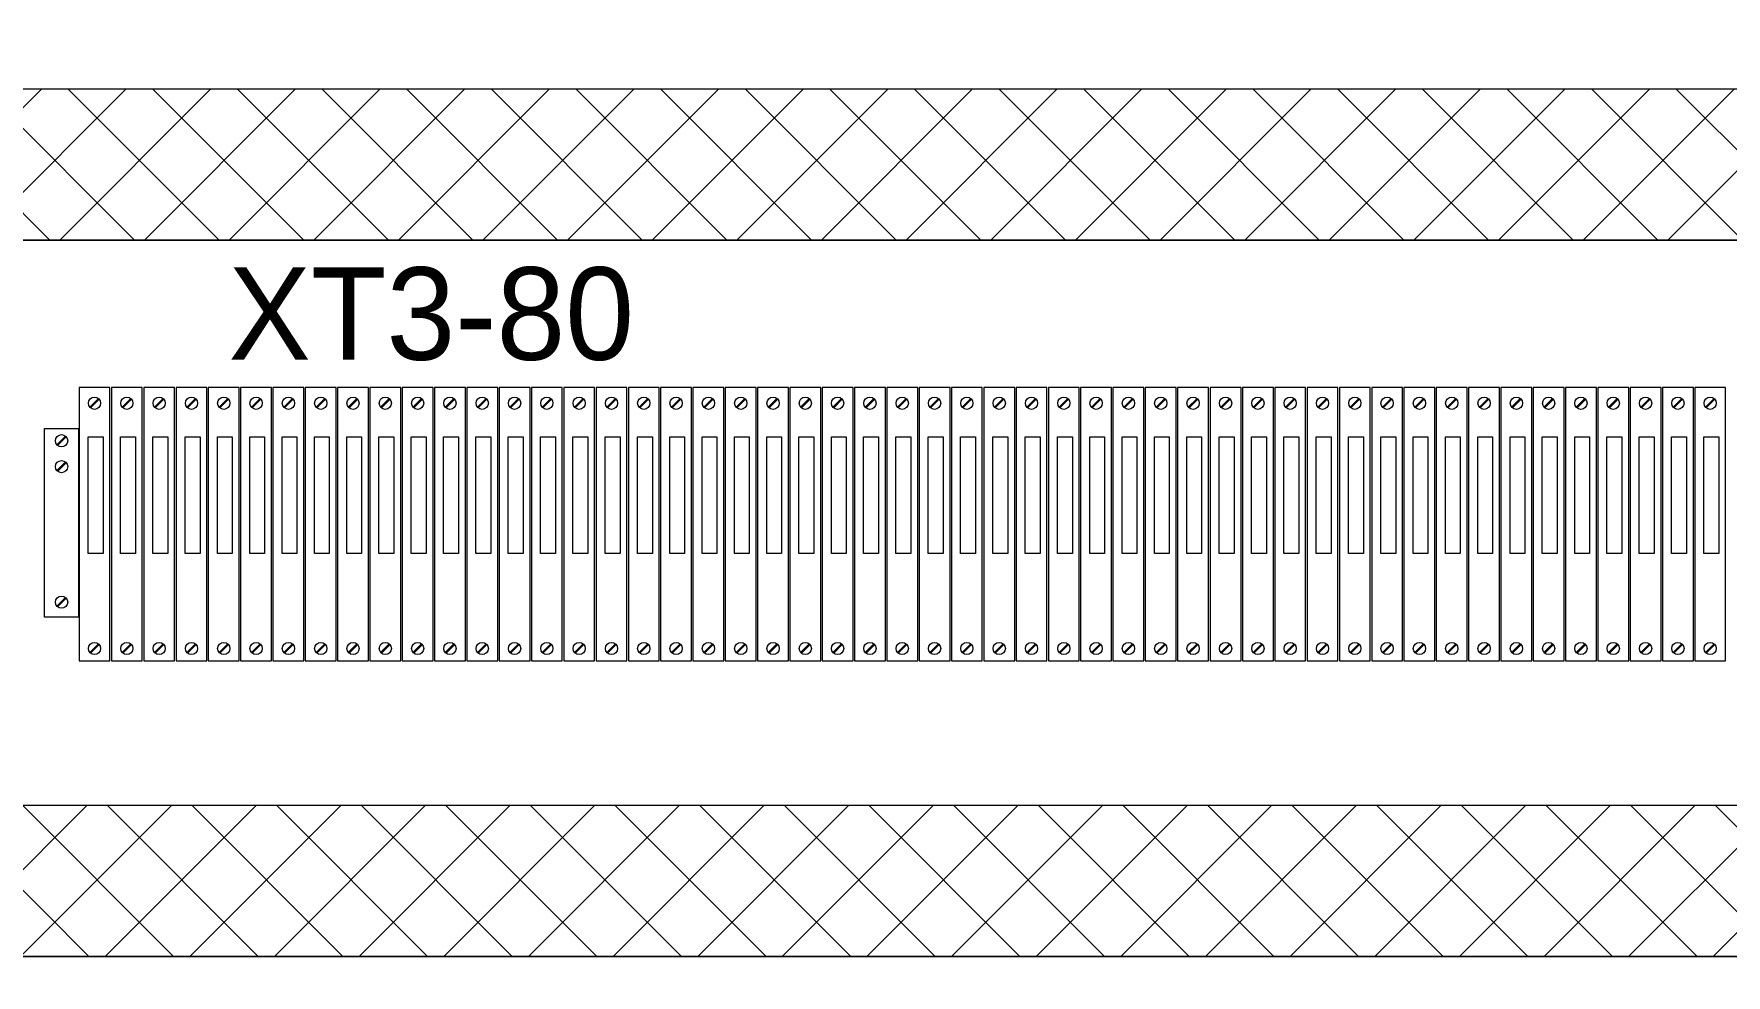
# Model space of a CAD drawing. Header units: millimetres. Extents: x 32626 to 72822, y 60047 to 123188.
# Drawn here: x 33076.7 to 33346, y 65049.9 to 65199.7 of the extents above; entities that cross this region are included whole.
import ezdxf

# ---------------------------------------------------------------- set-up
doc = ezdxf.new("R2010")
doc.units = ezdxf.units.MM
doc.header["$LTSCALE"] = 10
doc.layers.add('1轮廓实线层', color=7, linetype='Continuous', lineweight=18)
doc.layers.add('6文字层', color=3, linetype='Continuous', lineweight=18)
doc.styles.add('样式 1', font='SIMYOU.TTF', dxfattribs={"width": 0.75})

msp = doc.modelspace()

# ---------------------------------------------------------------- hatches: boundary and pattern name
at = {"layer": '1轮廓实线层'}
h = msp.add_hatch(dxfattribs=at)
h.set_pattern_fill('ANSI37', color=256, scale=3, style=0)
h.set_pattern_definition([(45, (1626.673, -2091.581), (-6.7351921, 6.7351921), []), (135, (1626.673, -2091.581), (-6.7351921, -6.7351921), [])])
h.paths.add_polyline_path([(33050.9, 64927.13), (33050.9, 65322.25), (33784.37, 65322.25), (33784.37, 64927.13)])
h.paths.add_polyline_path([(33074.32, 65298.85), (33760.95, 65298.85), (33760.95, 65190.85), (33074.32, 65190.85)], flags=16)
h.paths.add_polyline_path([(33074.3, 65166.85), (33760.97, 65166.85), (33760.97, 65076.85), (33074.3, 65076.85)], flags=16)
h.paths.add_polyline_path([(33074.3, 65052.85), (33760.97, 65052.85), (33760.97, 64951.12), (33074.3, 64951.12)], flags=16)

# ---------------------------------------------------------------- linework, layer by layer
for p, q in [((33520.37, 65190.85), (33074.3, 65190.85)), ((33760.95, 65190.85), (33074.32, 65190.85)), ((33520.37, 65166.85), (33074.3, 65166.85)), ((33074.3, 65166.85), (33760.97, 65166.85)), ((33520.37, 65076.85), (33074.3, 65076.85)), ((33760.97, 65076.85), (33074.3, 65076.85)), ((33520.37, 65052.85), (33074.3, 65052.85)), ((33074.3, 65052.85), (33760.97, 65052.85))]:
    msp.add_line(p, q, dxfattribs=at)
at = {"layer": '1轮廓实线层', "lineweight": 13}
for p, q in [((33088.81, 65143.41), (33083.89, 65143.41)), ((33083.89, 65143.41), (33083.89, 65099.91)), ((33088.81, 65099.91), (33088.81, 65143.41)), ((33093.95, 65143.41), (33089.03, 65143.41)), ((33089.03, 65143.41), (33089.03, 65099.91)), ((33093.95, 65099.91), (33093.95, 65143.41)), ((33099.1, 65143.41), (33094.18, 65143.41)), ((33094.18, 65143.41), (33094.18, 65099.91)), ((33099.1, 65099.91), (33099.1, 65143.41)), ((33104.24, 65143.41), (33099.32, 65143.41)), ((33099.32, 65143.41), (33099.32, 65099.91)), ((33104.24, 65099.91), (33104.24, 65143.41)), ((33109.38, 65143.41), (33104.46, 65143.41)), ((33104.46, 65143.41), (33104.46, 65099.91)), ((33109.38, 65099.91), (33109.38, 65143.41)), ((33114.52, 65143.41), (33109.6, 65143.41)), ((33109.6, 65143.41), (33109.6, 65099.91)), ((33114.52, 65099.91), (33114.52, 65143.41)), ((33119.67, 65143.41), (33114.75, 65143.41)), ((33114.75, 65143.41), (33114.75, 65099.91)), ((33119.67, 65099.91), (33119.67, 65143.41)), ((33124.81, 65143.41), (33119.89, 65143.41)), ((33119.89, 65143.41), (33119.89, 65099.91)), ((33124.81, 65099.91), (33124.81, 65143.41)), ((33129.95, 65143.41), (33125.03, 65143.41)), ((33125.03, 65143.41), (33125.03, 65099.91)), ((33129.95, 65099.91), (33129.95, 65143.41)), ((33135.09, 65143.41), (33130.17, 65143.41)), ((33130.17, 65143.41), (33130.17, 65099.91)), ((33135.09, 65099.91), (33135.09, 65143.41)), ((33140.24, 65143.41), (33135.32, 65143.41)), ((33135.32, 65143.41), (33135.32, 65099.91)), ((33140.24, 65099.91), (33140.24, 65143.41)), ((33145.38, 65143.41), (33140.46, 65143.41)), ((33140.46, 65143.41), (33140.46, 65099.91)), ((33145.38, 65099.91), (33145.38, 65143.41)), ((33150.52, 65143.41), (33145.6, 65143.41)), ((33145.6, 65143.41), (33145.6, 65099.91)), ((33150.52, 65099.91), (33150.52, 65143.41)), ((33155.66, 65143.41), (33150.74, 65143.41)), ((33150.74, 65143.41), (33150.74, 65099.91)), ((33155.66, 65099.91), (33155.66, 65143.41)), ((33160.8, 65143.41), (33155.88, 65143.41)), ((33155.88, 65143.41), (33155.88, 65099.91)), ((33160.8, 65099.91), (33160.8, 65143.41)), ((33165.95, 65143.41), (33161.03, 65143.41)), ((33161.03, 65143.41), (33161.03, 65099.91)), ((33165.95, 65099.91), (33165.95, 65143.41)), ((33171.09, 65143.41), (33166.17, 65143.41)), ((33166.17, 65143.41), (33166.17, 65099.91)), ((33171.09, 65099.91), (33171.09, 65143.41)), ((33176.23, 65143.41), (33171.31, 65143.41)), ((33171.31, 65143.41), (33171.31, 65099.91)), ((33176.23, 65099.91), (33176.23, 65143.41)), ((33181.37, 65143.41), (33176.45, 65143.41)), ((33176.45, 65143.41), (33176.45, 65099.91)), ((33181.37, 65099.91), (33181.37, 65143.41)), ((33186.52, 65143.41), (33181.6, 65143.41)), ((33181.6, 65143.41), (33181.6, 65099.91)), ((33186.52, 65099.91), (33186.52, 65143.41)), ((33191.66, 65143.41), (33186.74, 65143.41)), ((33186.74, 65143.41), (33186.74, 65099.91)), ((33191.66, 65099.91), (33191.66, 65143.41)), ((33196.8, 65143.41), (33191.88, 65143.41)), ((33191.88, 65143.41), (33191.88, 65099.91)), ((33196.8, 65099.91), (33196.8, 65143.41)), ((33201.94, 65143.41), (33197.02, 65143.41)), ((33197.02, 65143.41), (33197.02, 65099.91)), ((33201.94, 65099.91), (33201.94, 65143.41)), ((33207.08, 65143.41), (33202.16, 65143.41)), ((33202.16, 65143.41), (33202.16, 65099.91)), ((33207.08, 65099.91), (33207.08, 65143.41)), ((33212.23, 65143.41), (33207.31, 65143.41)), ((33207.31, 65143.41), (33207.31, 65099.91)), ((33212.23, 65099.91), (33212.23, 65143.41)), ((33217.37, 65143.41), (33212.45, 65143.41)), ((33212.45, 65143.41), (33212.45, 65099.91)), ((33217.37, 65099.91), (33217.37, 65143.41)), ((33222.51, 65143.41), (33217.59, 65143.41)), ((33217.59, 65143.41), (33217.59, 65099.91)), ((33222.51, 65099.91), (33222.51, 65143.41)), ((33227.65, 65143.41), (33222.73, 65143.41)), ((33222.73, 65143.41), (33222.73, 65099.91)), ((33227.65, 65099.91), (33227.65, 65143.41)), ((33232.8, 65143.41), (33227.88, 65143.41)), ((33227.88, 65143.41), (33227.88, 65099.91)), ((33232.8, 65099.91), (33232.8, 65143.41)), ((33237.94, 65143.41), (33233.02, 65143.41)), ((33233.02, 65143.41), (33233.02, 65099.91)), ((33237.94, 65099.91), (33237.94, 65143.41)), ((33243.08, 65143.41), (33238.16, 65143.41)), ((33238.16, 65143.41), (33238.16, 65099.91)), ((33243.08, 65099.91), (33243.08, 65143.41)), ((33248.22, 65143.41), (33243.3, 65143.41)), ((33243.3, 65143.41), (33243.3, 65099.91)), ((33248.22, 65099.91), (33248.22, 65143.41)), ((33253.36, 65143.41), (33248.44, 65143.41)), ((33248.44, 65143.41), (33248.44, 65099.91)), ((33253.36, 65099.91), (33253.36, 65143.41)), ((33258.51, 65143.41), (33253.59, 65143.41)), ((33253.59, 65143.41), (33253.59, 65099.91)), ((33258.51, 65099.91), (33258.51, 65143.41)), ((33263.65, 65143.41), (33258.73, 65143.41)), ((33258.73, 65143.41), (33258.73, 65099.91)), ((33263.65, 65099.91), (33263.65, 65143.41)), ((33268.83, 65143.41), (33263.91, 65143.41)), ((33263.91, 65143.41), (33263.91, 65099.91)), ((33268.83, 65099.91), (33268.83, 65143.41)), ((33273.97, 65143.41), (33269.05, 65143.41)), ((33269.05, 65143.41), (33269.05, 65099.91)), ((33273.97, 65099.91), (33273.97, 65143.41)), ((33279.11, 65143.41), (33274.19, 65143.41)), ((33274.19, 65143.41), (33274.19, 65099.91)), ((33279.11, 65099.91), (33279.11, 65143.41)), ((33284.26, 65143.41), (33279.34, 65143.41)), ((33279.34, 65143.41), (33279.34, 65099.91)), ((33284.26, 65099.91), (33284.26, 65143.41)), ((33289.4, 65143.41), (33284.48, 65143.41)), ((33284.48, 65143.41), (33284.48, 65099.91)), ((33289.4, 65099.91), (33289.4, 65143.41)), ((33294.54, 65143.41), (33289.62, 65143.41)), ((33289.62, 65143.41), (33289.62, 65099.91)), ((33294.54, 65099.91), (33294.54, 65143.41)), ((33299.68, 65143.41), (33294.76, 65143.41)), ((33294.76, 65143.41), (33294.76, 65099.91)), ((33299.68, 65099.91), (33299.68, 65143.41)), ((33304.83, 65143.41), (33299.91, 65143.41)), ((33299.91, 65143.41), (33299.91, 65099.91)), ((33304.83, 65099.91), (33304.83, 65143.41)), ((33309.97, 65143.41), (33305.05, 65143.41)), ((33305.05, 65143.41), (33305.05, 65099.91)), ((33309.97, 65099.91), (33309.97, 65143.41)), ((33315.11, 65143.41), (33310.19, 65143.41)), ((33310.19, 65143.41), (33310.19, 65099.91)), ((33315.11, 65099.91), (33315.11, 65143.41)), ((33320.25, 65143.41), (33315.33, 65143.41)), ((33315.33, 65143.41), (33315.33, 65099.91)), ((33320.25, 65099.91), (33320.25, 65143.41)), ((33325.39, 65143.41), (33320.47, 65143.41)), ((33320.47, 65143.41), (33320.47, 65099.91)), ((33325.39, 65099.91), (33325.39, 65143.41)), ((33330.54, 65143.41), (33325.62, 65143.41)), ((33325.62, 65143.41), (33325.62, 65099.91)), ((33330.54, 65099.91), (33330.54, 65143.41)), ((33335.68, 65143.41), (33330.76, 65143.41)), ((33330.76, 65143.41), (33330.76, 65099.91)), ((33335.68, 65099.91), (33335.68, 65143.41)), ((33340.82, 65143.41), (33335.9, 65143.41)), ((33335.9, 65143.41), (33335.9, 65099.91)), ((33340.82, 65099.91), (33340.82, 65143.41)), ((33345.96, 65143.41), (33341.04, 65143.41)), ((33341.04, 65143.41), (33341.04, 65099.91)), ((33345.96, 65099.91), (33345.96, 65143.41)), ((33085.6, 65140.25), (33086.98, 65141.63)), ((33085.72, 65140.13), (33087.1, 65141.51)), ((33090.74, 65140.25), (33092.12, 65141.63)), ((33090.87, 65140.13), (33092.24, 65141.51)), ((33095.89, 65140.25), (33097.27, 65141.63)), ((33096.01, 65140.13), (33097.39, 65141.51)), ((33101.03, 65140.25), (33102.41, 65141.63)), ((33101.15, 65140.13), (33102.53, 65141.51)), ((33106.17, 65140.25), (33107.55, 65141.63)), ((33106.29, 65140.13), (33107.67, 65141.51)), ((33111.31, 65140.25), (33112.69, 65141.63)), ((33111.43, 65140.13), (33112.81, 65141.51)), ((33116.46, 65140.25), (33117.84, 65141.63)), ((33116.58, 65140.13), (33117.96, 65141.51)), ((33121.6, 65140.25), (33122.98, 65141.63)), ((33121.72, 65140.13), (33123.1, 65141.51)), ((33126.74, 65140.25), (33128.12, 65141.63)), ((33126.86, 65140.13), (33128.24, 65141.51)), ((33131.88, 65140.25), (33133.26, 65141.63)), ((33132, 65140.13), (33133.38, 65141.51)), ((33137.03, 65140.25), (33138.4, 65141.63)), ((33137.15, 65140.13), (33138.53, 65141.51)), ((33142.17, 65140.25), (33143.55, 65141.63)), ((33142.29, 65140.13), (33143.67, 65141.51)), ((33147.31, 65140.25), (33148.69, 65141.63)), ((33147.43, 65140.13), (33148.81, 65141.51)), ((33152.45, 65140.25), (33153.83, 65141.63)), ((33152.57, 65140.13), (33153.95, 65141.51)), ((33157.59, 65140.25), (33158.97, 65141.63)), ((33157.72, 65140.13), (33159.09, 65141.51)), ((33162.74, 65140.25), (33164.12, 65141.63)), ((33162.86, 65140.13), (33164.24, 65141.51)), ((33167.88, 65140.25), (33169.26, 65141.63)), ((33168, 65140.13), (33169.38, 65141.51)), ((33173.02, 65140.25), (33174.4, 65141.63)), ((33173.14, 65140.13), (33174.52, 65141.51)), ((33178.16, 65140.25), (33179.54, 65141.63)), ((33178.28, 65140.13), (33179.66, 65141.51)), ((33183.31, 65140.25), (33184.68, 65141.63)), ((33183.43, 65140.13), (33184.81, 65141.51)), ((33188.45, 65140.25), (33189.83, 65141.63)), ((33188.57, 65140.13), (33189.95, 65141.51)), ((33193.59, 65140.25), (33194.97, 65141.63)), ((33193.71, 65140.13), (33195.09, 65141.51)), ((33198.73, 65140.25), (33200.11, 65141.63)), ((33198.85, 65140.13), (33200.23, 65141.51)), ((33203.87, 65140.25), (33205.25, 65141.63)), ((33204, 65140.13), (33205.37, 65141.51)), ((33209.02, 65140.25), (33210.4, 65141.63)), ((33209.14, 65140.13), (33210.52, 65141.51)), ((33214.16, 65140.25), (33215.54, 65141.63)), ((33214.28, 65140.13), (33215.66, 65141.51)), ((33219.3, 65140.25), (33220.68, 65141.63)), ((33219.42, 65140.13), (33220.8, 65141.51)), ((33224.44, 65140.25), (33225.82, 65141.63)), ((33224.56, 65140.13), (33225.94, 65141.51)), ((33229.59, 65140.25), (33230.97, 65141.63)), ((33229.71, 65140.13), (33231.09, 65141.51)), ((33234.73, 65140.25), (33236.11, 65141.63)), ((33234.85, 65140.13), (33236.23, 65141.51)), ((33239.87, 65140.25), (33241.25, 65141.63)), ((33239.99, 65140.13), (33241.37, 65141.51)), ((33245.01, 65140.25), (33246.39, 65141.63)), ((33245.13, 65140.13), (33246.51, 65141.51)), ((33250.16, 65140.25), (33251.53, 65141.63)), ((33250.28, 65140.13), (33251.66, 65141.51)), ((33255.3, 65140.25), (33256.68, 65141.63)), ((33255.42, 65140.13), (33256.8, 65141.51)), ((33260.44, 65140.25), (33261.82, 65141.63)), ((33260.56, 65140.13), (33261.94, 65141.51)), ((33265.62, 65140.25), (33267, 65141.63)), ((33265.74, 65140.13), (33267.12, 65141.51)), ((33270.76, 65140.25), (33272.14, 65141.63)), ((33270.88, 65140.13), (33272.26, 65141.51)), ((33275.9, 65140.25), (33277.28, 65141.63)), ((33276.03, 65140.13), (33277.4, 65141.51)), ((33281.05, 65140.25), (33282.43, 65141.63)), ((33281.17, 65140.13), (33282.55, 65141.51)), ((33286.19, 65140.25), (33287.57, 65141.63)), ((33286.31, 65140.13), (33287.69, 65141.51)), ((33291.33, 65140.25), (33292.71, 65141.63)), ((33291.45, 65140.13), (33292.83, 65141.51)), ((33296.47, 65140.25), (33297.85, 65141.63)), ((33296.59, 65140.13), (33297.97, 65141.51)), ((33301.62, 65140.25), (33303, 65141.63)), ((33301.74, 65140.13), (33303.12, 65141.51)), ((33306.76, 65140.25), (33308.14, 65141.63)), ((33306.88, 65140.13), (33308.26, 65141.51)), ((33311.9, 65140.25), (33313.28, 65141.63)), ((33312.02, 65140.13), (33313.4, 65141.51)), ((33317.04, 65140.25), (33318.42, 65141.63)), ((33317.16, 65140.13), (33318.54, 65141.51)), ((33322.19, 65140.25), (33323.56, 65141.63)), ((33322.31, 65140.13), (33323.69, 65141.51)), ((33327.33, 65140.25), (33328.71, 65141.63)), ((33327.45, 65140.13), (33328.83, 65141.51)), ((33332.47, 65140.25), (33333.85, 65141.63)), ((33332.59, 65140.13), (33333.97, 65141.51)), ((33337.61, 65140.25), (33338.99, 65141.63)), ((33337.73, 65140.13), (33339.11, 65141.51)), ((33342.75, 65140.25), (33344.13, 65141.63)), ((33342.88, 65140.13), (33344.25, 65141.51)), ((33078.41, 65136.85), (33083.81, 65136.85)), ((33078.41, 65106.85), (33078.41, 65136.85)), ((33080.36, 65134.28), (33081.74, 65135.66)), ((33080.48, 65134.16), (33081.86, 65135.54)), ((33083.81, 65136.85), (33083.81, 65106.85)), ((33080.36, 65130.16), (33081.74, 65131.54)), ((33080.48, 65130.04), (33081.86, 65131.42)), ((33080.36, 65108.59), (33081.74, 65109.97)), ((33080.48, 65108.47), (33081.86, 65109.85)), ((33083.81, 65106.85), (33078.41, 65106.85)), ((33085.6, 65101.23), (33086.98, 65102.6)), ((33085.72, 65101.1), (33087.1, 65102.48)), ((33090.74, 65101.23), (33092.12, 65102.6)), ((33090.87, 65101.1), (33092.24, 65102.48)), ((33095.89, 65101.23), (33097.27, 65102.6)), ((33096.01, 65101.1), (33097.39, 65102.48)), ((33101.03, 65101.23), (33102.41, 65102.6)), ((33101.15, 65101.1), (33102.53, 65102.48)), ((33106.17, 65101.23), (33107.55, 65102.6)), ((33106.29, 65101.1), (33107.67, 65102.48)), ((33111.31, 65101.23), (33112.69, 65102.6)), ((33111.43, 65101.1), (33112.81, 65102.48)), ((33116.46, 65101.23), (33117.84, 65102.6)), ((33116.58, 65101.1), (33117.96, 65102.48)), ((33121.6, 65101.23), (33122.98, 65102.6)), ((33121.72, 65101.1), (33123.1, 65102.48)), ((33126.74, 65101.23), (33128.12, 65102.6)), ((33126.86, 65101.1), (33128.24, 65102.48)), ((33131.88, 65101.23), (33133.26, 65102.6)), ((33132, 65101.1), (33133.38, 65102.48)), ((33137.03, 65101.23), (33138.4, 65102.6)), ((33137.15, 65101.1), (33138.53, 65102.48)), ((33142.17, 65101.23), (33143.55, 65102.6)), ((33142.29, 65101.1), (33143.67, 65102.48)), ((33147.31, 65101.23), (33148.69, 65102.6)), ((33147.43, 65101.1), (33148.81, 65102.48)), ((33152.45, 65101.23), (33153.83, 65102.6)), ((33152.57, 65101.1), (33153.95, 65102.48)), ((33157.59, 65101.23), (33158.97, 65102.6)), ((33157.72, 65101.1), (33159.09, 65102.48)), ((33162.74, 65101.23), (33164.12, 65102.6)), ((33162.86, 65101.1), (33164.24, 65102.48)), ((33167.88, 65101.23), (33169.26, 65102.6)), ((33168, 65101.1), (33169.38, 65102.48)), ((33173.02, 65101.23), (33174.4, 65102.6)), ((33173.14, 65101.1), (33174.52, 65102.48)), ((33178.16, 65101.23), (33179.54, 65102.6)), ((33178.28, 65101.1), (33179.66, 65102.48)), ((33183.31, 65101.23), (33184.68, 65102.6)), ((33183.43, 65101.1), (33184.81, 65102.48)), ((33188.45, 65101.23), (33189.83, 65102.6)), ((33188.57, 65101.1), (33189.95, 65102.48)), ((33193.59, 65101.23), (33194.97, 65102.6)), ((33193.71, 65101.1), (33195.09, 65102.48)), ((33198.73, 65101.23), (33200.11, 65102.6)), ((33198.85, 65101.1), (33200.23, 65102.48)), ((33203.87, 65101.23), (33205.25, 65102.6)), ((33204, 65101.1), (33205.37, 65102.48)), ((33209.02, 65101.23), (33210.4, 65102.6)), ((33209.14, 65101.1), (33210.52, 65102.48)), ((33214.16, 65101.23), (33215.54, 65102.6)), ((33214.28, 65101.1), (33215.66, 65102.48)), ((33219.3, 65101.23), (33220.68, 65102.6)), ((33219.42, 65101.1), (33220.8, 65102.48)), ((33224.44, 65101.23), (33225.82, 65102.6)), ((33224.56, 65101.1), (33225.94, 65102.48)), ((33229.59, 65101.23), (33230.97, 65102.6)), ((33229.71, 65101.1), (33231.09, 65102.48)), ((33234.73, 65101.23), (33236.11, 65102.6)), ((33234.85, 65101.1), (33236.23, 65102.48)), ((33239.87, 65101.23), (33241.25, 65102.6)), ((33239.99, 65101.1), (33241.37, 65102.48)), ((33245.01, 65101.23), (33246.39, 65102.6)), ((33245.13, 65101.1), (33246.51, 65102.48)), ((33250.16, 65101.23), (33251.53, 65102.6)), ((33250.28, 65101.1), (33251.66, 65102.48)), ((33255.3, 65101.23), (33256.68, 65102.6)), ((33255.42, 65101.1), (33256.8, 65102.48)), ((33260.44, 65101.23), (33261.82, 65102.6)), ((33260.56, 65101.1), (33261.94, 65102.48)), ((33265.62, 65101.23), (33267, 65102.6)), ((33265.74, 65101.1), (33267.12, 65102.48)), ((33270.76, 65101.23), (33272.14, 65102.6)), ((33270.88, 65101.1), (33272.26, 65102.48)), ((33275.9, 65101.23), (33277.28, 65102.6)), ((33276.03, 65101.1), (33277.4, 65102.48)), ((33281.05, 65101.23), (33282.43, 65102.6)), ((33281.17, 65101.1), (33282.55, 65102.48)), ((33286.19, 65101.23), (33287.57, 65102.6)), ((33286.31, 65101.1), (33287.69, 65102.48)), ((33291.33, 65101.23), (33292.71, 65102.6)), ((33291.45, 65101.1), (33292.83, 65102.48)), ((33296.47, 65101.23), (33297.85, 65102.6)), ((33296.59, 65101.1), (33297.97, 65102.48)), ((33301.62, 65101.23), (33303, 65102.6)), ((33301.74, 65101.1), (33303.12, 65102.48)), ((33306.76, 65101.23), (33308.14, 65102.6)), ((33306.88, 65101.1), (33308.26, 65102.48)), ((33311.9, 65101.23), (33313.28, 65102.6)), ((33312.02, 65101.1), (33313.4, 65102.48)), ((33317.04, 65101.23), (33318.42, 65102.6)), ((33317.16, 65101.1), (33318.54, 65102.48)), ((33322.19, 65101.23), (33323.56, 65102.6)), ((33322.31, 65101.1), (33323.69, 65102.48)), ((33327.33, 65101.23), (33328.71, 65102.6)), ((33327.45, 65101.1), (33328.83, 65102.48)), ((33332.47, 65101.23), (33333.85, 65102.6)), ((33332.59, 65101.1), (33333.97, 65102.48)), ((33337.61, 65101.23), (33338.99, 65102.6)), ((33337.73, 65101.1), (33339.11, 65102.48)), ((33342.75, 65101.23), (33344.13, 65102.6)), ((33342.88, 65101.1), (33344.25, 65102.48)), ((33083.89, 65099.91), (33088.81, 65099.91)), ((33089.03, 65099.91), (33093.95, 65099.91)), ((33094.18, 65099.91), (33099.1, 65099.91)), ((33099.32, 65099.91), (33104.24, 65099.91)), ((33104.46, 65099.91), (33109.38, 65099.91)), ((33109.6, 65099.91), (33114.52, 65099.91)), ((33114.75, 65099.91), (33119.67, 65099.91)), ((33119.89, 65099.91), (33124.81, 65099.91)), ((33125.03, 65099.91), (33129.95, 65099.91)), ((33130.17, 65099.91), (33135.09, 65099.91)), ((33135.32, 65099.91), (33140.24, 65099.91)), ((33140.46, 65099.91), (33145.38, 65099.91)), ((33145.6, 65099.91), (33150.52, 65099.91)), ((33150.74, 65099.91), (33155.66, 65099.91)), ((33155.88, 65099.91), (33160.8, 65099.91)), ((33161.03, 65099.91), (33165.95, 65099.91)), ((33166.17, 65099.91), (33171.09, 65099.91)), ((33171.31, 65099.91), (33176.23, 65099.91)), ((33176.45, 65099.91), (33181.37, 65099.91)), ((33181.6, 65099.91), (33186.52, 65099.91)), ((33186.74, 65099.91), (33191.66, 65099.91)), ((33191.88, 65099.91), (33196.8, 65099.91)), ((33197.02, 65099.91), (33201.94, 65099.91)), ((33202.16, 65099.91), (33207.08, 65099.91)), ((33207.31, 65099.91), (33212.23, 65099.91)), ((33212.45, 65099.91), (33217.37, 65099.91)), ((33217.59, 65099.91), (33222.51, 65099.91)), ((33222.73, 65099.91), (33227.65, 65099.91)), ((33227.88, 65099.91), (33232.8, 65099.91)), ((33233.02, 65099.91), (33237.94, 65099.91)), ((33238.16, 65099.91), (33243.08, 65099.91)), ((33243.3, 65099.91), (33248.22, 65099.91)), ((33248.44, 65099.91), (33253.36, 65099.91)), ((33253.59, 65099.91), (33258.51, 65099.91)), ((33258.73, 65099.91), (33263.65, 65099.91)), ((33263.91, 65099.91), (33268.83, 65099.91)), ((33269.05, 65099.91), (33273.97, 65099.91)), ((33274.19, 65099.91), (33279.11, 65099.91)), ((33279.34, 65099.91), (33284.26, 65099.91)), ((33284.48, 65099.91), (33289.4, 65099.91)), ((33289.62, 65099.91), (33294.54, 65099.91)), ((33294.76, 65099.91), (33299.68, 65099.91)), ((33299.91, 65099.91), (33304.83, 65099.91)), ((33305.05, 65099.91), (33309.97, 65099.91)), ((33310.19, 65099.91), (33315.11, 65099.91)), ((33315.33, 65099.91), (33320.25, 65099.91)), ((33320.47, 65099.91), (33325.39, 65099.91)), ((33325.62, 65099.91), (33330.54, 65099.91)), ((33330.76, 65099.91), (33335.68, 65099.91)), ((33335.9, 65099.91), (33340.82, 65099.91)), ((33341.04, 65099.91), (33345.96, 65099.91))]:
    msp.add_line(p, q, dxfattribs=at)
for points in [[(33085.34, 65135.52), (33087.71, 65135.52), (33087.71, 65116.95), (33085.34, 65116.95)], [(33090.49, 65135.52), (33092.85, 65135.52), (33092.85, 65116.95), (33090.49, 65116.95)], [(33095.63, 65135.52), (33097.99, 65135.52), (33097.99, 65116.95), (33095.63, 65116.95)], [(33100.77, 65135.52), (33103.14, 65135.52), (33103.14, 65116.95), (33100.77, 65116.95)], [(33105.91, 65135.52), (33108.28, 65135.52), (33108.28, 65116.95), (33105.91, 65116.95)], [(33111.05, 65135.52), (33113.42, 65135.52), (33113.42, 65116.95), (33111.05, 65116.95)], [(33116.2, 65135.52), (33118.56, 65135.52), (33118.56, 65116.95), (33116.2, 65116.95)], [(33121.34, 65135.52), (33123.71, 65135.52), (33123.71, 65116.95), (33121.34, 65116.95)], [(33126.48, 65135.52), (33128.85, 65135.52), (33128.85, 65116.95), (33126.48, 65116.95)], [(33131.62, 65135.52), (33133.99, 65135.52), (33133.99, 65116.95), (33131.62, 65116.95)], [(33136.77, 65135.52), (33139.13, 65135.52), (33139.13, 65116.95), (33136.77, 65116.95)], [(33141.91, 65135.52), (33144.28, 65135.52), (33144.28, 65116.95), (33141.91, 65116.95)], [(33147.05, 65135.52), (33149.42, 65135.52), (33149.42, 65116.95), (33147.05, 65116.95)], [(33152.19, 65135.52), (33154.56, 65135.52), (33154.56, 65116.95), (33152.19, 65116.95)], [(33157.34, 65135.52), (33159.7, 65135.52), (33159.7, 65116.95), (33157.34, 65116.95)], [(33162.48, 65135.52), (33164.84, 65135.52), (33164.84, 65116.95), (33162.48, 65116.95)], [(33167.62, 65135.52), (33169.99, 65135.52), (33169.99, 65116.95), (33167.62, 65116.95)], [(33172.76, 65135.52), (33175.13, 65135.52), (33175.13, 65116.95), (33172.76, 65116.95)], [(33177.9, 65135.52), (33180.27, 65135.52), (33180.27, 65116.95), (33177.9, 65116.95)], [(33183.05, 65135.52), (33185.41, 65135.52), (33185.41, 65116.95), (33183.05, 65116.95)], [(33188.19, 65135.52), (33190.56, 65135.52), (33190.56, 65116.95), (33188.19, 65116.95)], [(33193.33, 65135.52), (33195.7, 65135.52), (33195.7, 65116.95), (33193.33, 65116.95)], [(33198.47, 65135.52), (33200.84, 65135.52), (33200.84, 65116.95), (33198.47, 65116.95)], [(33203.62, 65135.52), (33205.98, 65135.52), (33205.98, 65116.95), (33203.62, 65116.95)], [(33208.76, 65135.52), (33211.12, 65135.52), (33211.12, 65116.95), (33208.76, 65116.95)], [(33213.9, 65135.52), (33216.27, 65135.52), (33216.27, 65116.95), (33213.9, 65116.95)], [(33219.04, 65135.52), (33221.41, 65135.52), (33221.41, 65116.95), (33219.04, 65116.95)], [(33224.18, 65135.52), (33226.55, 65135.52), (33226.55, 65116.95), (33224.18, 65116.95)], [(33229.33, 65135.52), (33231.69, 65135.52), (33231.69, 65116.95), (33229.33, 65116.95)], [(33234.47, 65135.52), (33236.84, 65135.52), (33236.84, 65116.95), (33234.47, 65116.95)], [(33239.61, 65135.52), (33241.98, 65135.52), (33241.98, 65116.95), (33239.61, 65116.95)], [(33244.75, 65135.52), (33247.12, 65135.52), (33247.12, 65116.95), (33244.75, 65116.95)], [(33249.9, 65135.52), (33252.26, 65135.52), (33252.26, 65116.95), (33249.9, 65116.95)], [(33255.04, 65135.52), (33257.4, 65135.52), (33257.4, 65116.95), (33255.04, 65116.95)], [(33260.18, 65135.52), (33262.55, 65135.52), (33262.55, 65116.95), (33260.18, 65116.95)], [(33265.36, 65135.52), (33267.73, 65135.52), (33267.73, 65116.95), (33265.36, 65116.95)], [(33270.5, 65135.52), (33272.87, 65135.52), (33272.87, 65116.95), (33270.5, 65116.95)], [(33275.65, 65135.52), (33278.01, 65135.52), (33278.01, 65116.95), (33275.65, 65116.95)], [(33280.79, 65135.52), (33283.15, 65135.52), (33283.15, 65116.95), (33280.79, 65116.95)], [(33285.93, 65135.52), (33288.3, 65135.52), (33288.3, 65116.95), (33285.93, 65116.95)], [(33291.07, 65135.52), (33293.44, 65135.52), (33293.44, 65116.95), (33291.07, 65116.95)], [(33296.21, 65135.52), (33298.58, 65135.52), (33298.58, 65116.95), (33296.21, 65116.95)], [(33301.36, 65135.52), (33303.72, 65135.52), (33303.72, 65116.95), (33301.36, 65116.95)], [(33306.5, 65135.52), (33308.87, 65135.52), (33308.87, 65116.95), (33306.5, 65116.95)], [(33311.64, 65135.52), (33314.01, 65135.52), (33314.01, 65116.95), (33311.64, 65116.95)], [(33316.78, 65135.52), (33319.15, 65135.52), (33319.15, 65116.95), (33316.78, 65116.95)], [(33321.93, 65135.52), (33324.29, 65135.52), (33324.29, 65116.95), (33321.93, 65116.95)], [(33327.07, 65135.52), (33329.44, 65135.52), (33329.44, 65116.95), (33327.07, 65116.95)], [(33332.21, 65135.52), (33334.58, 65135.52), (33334.58, 65116.95), (33332.21, 65116.95)], [(33337.35, 65135.52), (33339.72, 65135.52), (33339.72, 65116.95), (33337.35, 65116.95)], [(33342.5, 65135.52), (33344.86, 65135.52), (33344.86, 65116.95), (33342.5, 65116.95)]]:
    msp.add_lwpolyline(points, close=True, dxfattribs=at)
for centre in [(33086.35, 65140.88), (33091.49, 65140.88), (33096.64, 65140.88), (33101.78, 65140.88), (33106.92, 65140.88), (33112.06, 65140.88), (33117.21, 65140.88), (33122.35, 65140.88), (33127.49, 65140.88), (33132.63, 65140.88), (33137.78, 65140.88), (33142.92, 65140.88), (33148.06, 65140.88), (33153.2, 65140.88), (33158.34, 65140.88), (33163.49, 65140.88), (33168.63, 65140.88), (33173.77, 65140.88), (33178.91, 65140.88), (33184.06, 65140.88), (33189.2, 65140.88), (33194.34, 65140.88), (33199.48, 65140.88), (33204.62, 65140.88), (33209.77, 65140.88), (33214.91, 65140.88), (33220.05, 65140.88), (33225.19, 65140.88), (33230.34, 65140.88), (33235.48, 65140.88), (33240.62, 65140.88), (33245.76, 65140.88), (33250.9, 65140.88), (33256.05, 65140.88), (33261.19, 65140.88), (33266.37, 65140.88), (33271.51, 65140.88), (33276.65, 65140.88), (33281.8, 65140.88), (33286.94, 65140.88), (33292.08, 65140.88), (33297.22, 65140.88), (33302.37, 65140.88), (33307.51, 65140.88), (33312.65, 65140.88), (33317.79, 65140.88), (33322.93, 65140.88), (33328.08, 65140.88), (33333.22, 65140.88), (33338.36, 65140.88), (33343.5, 65140.88), (33081.11, 65134.91), (33081.11, 65130.79), (33081.11, 65109.22), (33086.35, 65101.85), (33091.49, 65101.85), (33096.64, 65101.85), (33101.78, 65101.85), (33106.92, 65101.85), (33112.06, 65101.85), (33117.21, 65101.85), (33122.35, 65101.85), (33127.49, 65101.85), (33132.63, 65101.85), (33137.78, 65101.85), (33142.92, 65101.85), (33148.06, 65101.85), (33153.2, 65101.85), (33158.34, 65101.85), (33163.49, 65101.85), (33168.63, 65101.85), (33173.77, 65101.85), (33178.91, 65101.85), (33184.06, 65101.85), (33189.2, 65101.85), (33194.34, 65101.85), (33199.48, 65101.85), (33204.62, 65101.85), (33209.77, 65101.85), (33214.91, 65101.85), (33220.05, 65101.85), (33225.19, 65101.85), (33230.34, 65101.85), (33235.48, 65101.85), (33240.62, 65101.85), (33245.76, 65101.85), (33250.9, 65101.85), (33256.05, 65101.85), (33261.19, 65101.85), (33266.37, 65101.85), (33271.51, 65101.85), (33276.65, 65101.85), (33281.8, 65101.85), (33286.94, 65101.85), (33292.08, 65101.85), (33297.22, 65101.85), (33302.37, 65101.85), (33307.51, 65101.85), (33312.65, 65101.85), (33317.79, 65101.85), (33322.93, 65101.85), (33328.08, 65101.85), (33333.22, 65101.85), (33338.36, 65101.85), (33343.5, 65101.85)]:
    msp.add_circle(centre, 0.975, dxfattribs=at)

# ---------------------------------------------------------------- texts
at = {"layer": '6文字层', "style": '样式 1'}
msp.add_text('XT3-80', height=14.725, dxfattribs=at).set_placement((33107.65, 65147.79))

doc.saveas('drawing.dxf')
